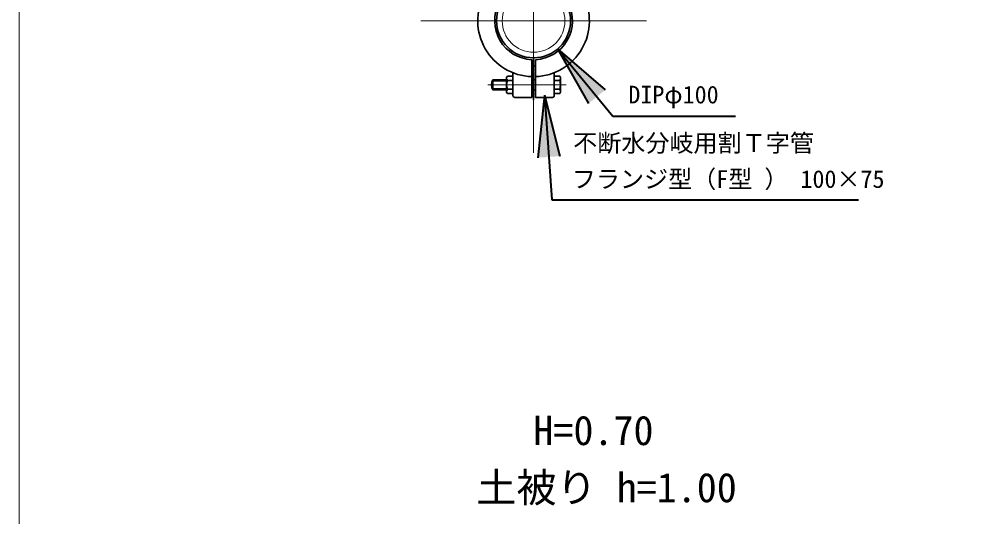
# Model space of a CAD drawing. Units: millimetres at full size, sheet at 1:20; details may follow other scales. Extents: x -5700 to 5714, y -3160 to 3160.
# Drawn here: x -4279 to -2762, y 1135 to 1928 of the extents above; entities that cross this region are included whole.
import ezdxf
from ezdxf.enums import TextEntityAlignment as Align

# ---------------------------------------------------------------- set-up
doc = ezdxf.new("R2010")
doc.units = ezdxf.units.MM
doc.header["$LTSCALE"] = 20
for name, color, linetype, lineweight in [('0-5_TEMP01', 3, 'Continuous', 18), ('0-6_T字管', 6, 'Continuous', 35), ('0-8_細線', 7, 'Continuous', 9), ('0-B_図面枠', 3, 'Continuous', 18), ('0-C_寸法', 1, 'Continuous', 40)]:
    doc.layers.add(name, color=color, linetype=linetype, lineweight=lineweight)
doc.layers.add('0-D_注釈', color=1, linetype='Continuous')
doc.styles.add('ＭＳ ゴシック', font='')
doc.styles.get('ＭＳ ゴシック').set_extended_font_data('MS Gothic')

msp = doc.modelspace()

# ---------------------------------------------------------------- linework, layer by layer
at = {"layer": '0-5_TEMP01'}
for p, q in [((-3458.13, 1715.01), (-3458.13, 2136.04)), ((-3638.12, 1925.53), (-3278.12, 1925.53)), ((-3405.89, 1823.53), (-3531.13, 1823.53))]:
    msp.add_line(p, q, dxfattribs=at)
at = {"layer": '0-6_T字管'}
for p, q in [((-3458.13, 1853.53), (-3458.13, 1866.53)), ((-3461.12, 1803.53), (-3461.12, 1863.6)), ((-3458.13, 1799.27), (-3458.13, 1853.53)), ((-3455.13, 1803.53), (-3455.13, 1863.6)), ((-3501.12, 1835.03), (-3499.76, 1837.38)), ((-3501.12, 1812.02), (-3501.12, 1835.03)), ((-3499.76, 1837.38), (-3491.12, 1837.38)), ((-3491.12, 1806.52), (-3491.12, 1842.87)), ((-3425.12, 1806.52), (-3425.12, 1842.87)), ((-3416.49, 1837.38), (-3425.12, 1837.38)), ((-3415.12, 1835.03), (-3416.49, 1837.38)), ((-3415.12, 1812.02), (-3415.12, 1835.03)), ((-3523.12, 1831.52), (-3501.12, 1831.52)), ((-3523.12, 1815.52), (-3523.12, 1831.52)), ((-3523.12, 1830.03), (-3501.12, 1830.03)), ((-3491.12, 1830.46), (-3499.76, 1830.46)), ((-3455.13, 1831.52), (-3461.12, 1831.52)), ((-3425.12, 1830.46), (-3416.49, 1830.46)), ((-3523.12, 1817.02), (-3501.12, 1817.02)), ((-3523.12, 1815.52), (-3501.12, 1815.52)), ((-3499.76, 1809.67), (-3501.12, 1812.02)), ((-3499.76, 1816.59), (-3491.12, 1816.59)), ((-3491.12, 1809.67), (-3499.76, 1809.67)), ((-3455.13, 1815.52), (-3461.12, 1815.52)), ((-3416.49, 1816.59), (-3425.12, 1816.59)), ((-3425.12, 1809.67), (-3416.49, 1809.67)), ((-3416.49, 1809.67), (-3415.12, 1812.02)), ((-3461.12, 1803.53), (-3488.12, 1803.53)), ((-3455.13, 1803.53), (-3428.12, 1803.53))]:
    msp.add_line(p, q, dxfattribs=at)
msp.add_circle((-3458.13, 1925.53), 59, dxfattribs=at)
for centre, radius, start, end in [((-3458.13, 1925.53), 89, 151.932, 268.068), ((-3458.13, 1925.53), 89, 271.932, 28.068), ((-3458.13, 1925.53), 62, 152.773, 267.227), ((-3458.13, 1925.53), 62, 272.773, 27.227), ((-3458.13, 1925.53), 72, 267.612, 272.388), ((-3508.13, 1823.53), 17, 151.928, 208.072), ((-3496.03, 1833.92), 5.09, 180, 222.883), ((-3482.8, 1823.53), 18.32, 157.781, 202.219), ((-3420.22, 1833.92), 5.09, 317.117, 0), ((-3433.45, 1823.53), 18.32, 337.781, 22.219), ((-3496.03, 1813.13), 5.09, 137.117, 180), ((-3488.12, 1806.52), 3, 180, 270), ((-3428.12, 1806.52), 3, 270, 0), ((-3420.22, 1813.13), 5.09, 0, 42.883)]:
    msp.add_arc(centre, radius, start, end, dxfattribs=at)
at = {"layer": '0-8_細線'}
for radius in [59, 50]:
    msp.add_circle((-3458.13, 1925.53), radius, dxfattribs=at)
at = {"layer": '0-B_図面枠'}
msp.add_lwpolyline([(-4278.67, 3040.37), (1421.34, 3040.37), (1421.34, -799.63), (-4278.67, -799.63)], close=True, dxfattribs=at)
at = {"layer": '0-C_寸法'}
for p, q in [((-3419.74, 1880.67), (-3331.97, 1773.6)), ((-3419.74, 1880.67), (-3343.88, 1815.51)), ((-3419.74, 1880.67), (-3370.73, 1793.49)), ((-3440.74, 1806.79), (-3451.12, 1707.34)), ((-3440.74, 1806.79), (-3428.97, 1640.05)), ((-3440.74, 1806.79), (-3416.47, 1709.78)), ((-3331.97, 1773.6), (-3136.35, 1773.6)), ((-3428.97, 1640.05), (-2940.15, 1640.05))]:
    msp.add_line(p, q, dxfattribs=at)
for points in [[(-3343.88, 1815.51), (-3370.73, 1793.49), (-3419.74, 1880.67)], [(-3416.47, 1709.78), (-3451.12, 1707.34), (-3440.74, 1806.79)], [(-3343.88, 1815.51), (-3343.87, 1815.51), (-3343.87, 1815.51)]]:
    msp.add_solid(points, dxfattribs=at)

# ---------------------------------------------------------------- texts
at = {"layer": '0-C_寸法', "style": 'ＭＳ ゴシック'}
for s, p in [('DIPφ100', (-3306.97, 1785.39)), ('不断水分岐用割Ｔ字管', (-3395.02, 1708.22)), ('フランジ型（F型 ） 100×75', (-3397.19, 1650.74))]:
    msp.add_text(s, height=28.15, dxfattribs=at).set_placement(p, align=Align.BOTTOM_LEFT)
at = {"layer": '0-D_注釈', "style": 'ＭＳ ゴシック'}
for s, p in [('H=0.70', (-3458.4, 1235.06)), ('土被り h=1.00', (-3549.51, 1143.95))]:
    msp.add_text(s, height=46.92, dxfattribs=at).set_placement(p, align=Align.BOTTOM_LEFT)

doc.saveas('drawing.dxf')
